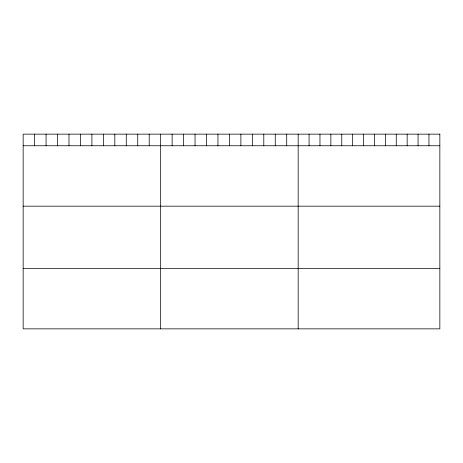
<?xml version="1.0" encoding="UTF-8"?>
<svg xmlns="http://www.w3.org/2000/svg" width="463" height="463" viewBox="0 0 463 463"><rect width="100%" height="100%" fill="white"/><g stroke="black" fill="none" stroke-linecap="round" stroke-linejoin="round"><path stroke-width="0.69" d="M23.15 145.747L439.85 145.747M23.15 206.174L439.85 206.174M23.15 268.436L439.85 268.436M428.952 134.143L428.952 145.747M418.054 134.143L418.054 145.747M407.156 134.143L407.156 145.747M396.259 134.143L396.259 145.747M385.361 134.143L385.361 145.747M374.463 134.143L374.463 145.747M363.559 134.143L363.559 145.747M352.661 134.143L352.661 145.747M341.763 134.143L341.763 145.747M330.866 134.143L330.866 145.747M319.968 134.143L319.968 145.747M309.07 134.143L309.07 145.747M298.172 134.143L298.172 328.857M286.713 134.143L286.713 145.747M275.254 134.143L275.254 145.747M263.794 134.143L263.794 145.747M252.335 134.143L252.335 145.747M240.876 134.143L240.876 145.747M229.416 134.143L229.416 145.747M217.957 134.143L217.957 145.747M206.498 134.143L206.498 145.747M195.039 134.143L195.039 145.747M183.579 134.143L183.579 145.747M172.12 134.143L172.12 145.747M160.661 134.143L160.661 328.857M149.202 134.143L149.202 145.747M137.743 134.143L137.743 145.747M126.283 134.143L126.283 145.747M114.824 134.143L114.824 145.747M103.365 134.143L103.365 145.747M91.906 134.143L91.906 145.747M80.446 134.143L80.446 145.747M68.987 134.143L68.987 145.747M57.528 134.143L57.528 145.747M46.068 134.143L46.068 145.747M34.609 134.143L34.609 145.747M439.85 134.143L23.15 134.143L23.15 328.857L439.85 328.857L439.85 134.143"/></g></svg>
